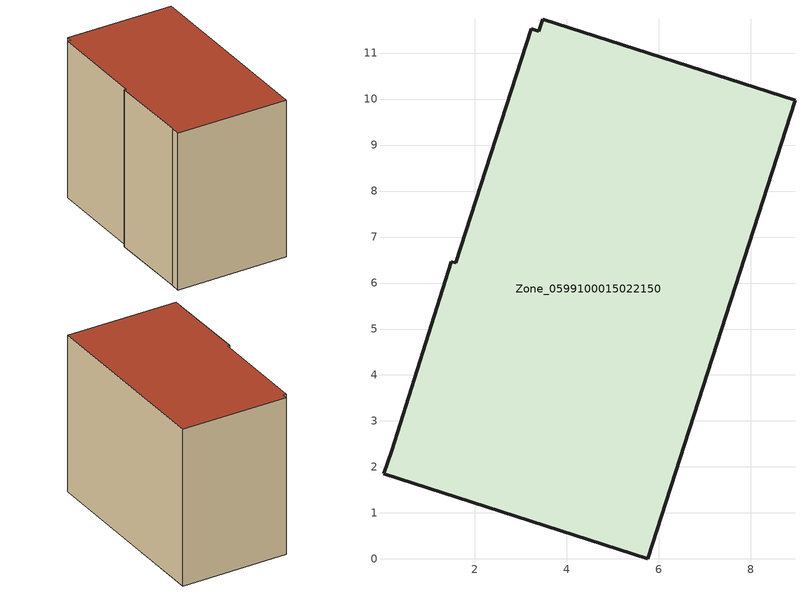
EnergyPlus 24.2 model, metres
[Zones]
Zone_0599100015022150
 floor ground (C_G): 3.48,11.74 8.96,9.97 5.76,0 0.01,1.85 0.19,2.35 1.49,6.47 1.59,6.44 3.23,11.53 3.39,11.48 z1
 wall outside (C_F): 8.96,9.97 3.48,11.74 3.39,11.48 3.23,11.53 1.59,6.44 1.49,6.47 0.19,2.35 0.01,1.85 5.76,0 8.96,9.97 z1:9.59
 roof outside (C_R): 3.39,11.48 3.23,11.53 1.59,6.44 1.49,6.47 0.19,2.35 0.01,1.85 5.76,0 8.96,9.97 3.48,11.74 z9.59
[BUILDING]
Pand.0599100015022150: North Axis=0; Terrain=City; Loads Convergence Tolerance Value=0.04; Temperature Convergence Tolerance Value=0.4; Solar Distribution=FullExterior; Maximum Number of Warmup Days=25; Minimum Number of Warmup Days=1
[Site:Location]
Rotterdam.The.Hague.AP_ZH_NLD Design_Conditions: Latitude=51.96; Longitude=4.45; Time Zone=1; Elevation=-4.5
[SITE:GROUNDTEMPERATURE:BUILDINGSURFACE]
18, 18, 18, 18, 18, 18, 18, 18, 18, 18, 18, 18
[MATERIAL] Thermal Absorptance=0.9; Solar Absorptance=0.7; Visible Absorptance=0.7
Name | Roughness | Thickness | Conductivity | Density | Specific Heat
G.TC.2006-2014 | MediumSmooth | 0.15 | 0.06 | 540 | 1210
F.TC.2006-2014 | Rough | 0.3 | 0.12 | 1920 | 840
R.TC.2006-2014 | MediumRough | 0.2 | 0.08 | 1500 | 1000
[CONSTRUCTION]
C_G: G.TC.2006-2014
C_F: F.TC.2006-2014
C_R: R.TC.2006-2014
[ZONE]
Zone_0599100015022150: Type=1; Multiplier=1; Ceiling Height=Autocalculate; Volume=Autocalculate; Floor Area=autocalculate; Part of Total Floor Area=Yes
[ZONEINFILTRATION:DESIGNFLOWRATE]
Infil_Zone_0599100015022150: Zone or ZoneList or Space or SpaceList=Zone_0599100015022150; Schedule=AlwaysOn; Design Flow Rate Calculation Method=Flow/Area; Flow Rate per Floor Area=0.0015; Constant Term Coefficient=1; Temperature Term Coefficient=0; Velocity Term Coefficient=0; Velocity Squared Term Coefficient=0
[HVACTEMPLATE:ZONE:IDEALLOADSAIRSYSTEM]
Zone_0599100015022150: Maximum Heating Supply Air Temperature=50; Minimum Cooling Supply Air Temperature=13; Maximum Heating Supply Air Humidity Ratio=0.0156; Minimum Cooling Supply Air Humidity Ratio=0.0077; Heating Limit=NoLimit; Cooling Limit=NoLimit; Dehumidification Control Type=ConstantSensibleHeatRatio; Cooling Sensible Heat Ratio=0.7; Dehumidification Setpoint=60; Humidification Control Type=None; Humidification Setpoint=30; Outdoor Air Method=None; Outdoor Air Flow Rate per Person=0.00944; Outdoor Air Flow Rate per Zone Floor Area=0; Outdoor Air Flow Rate per Zone=0; Demand Controlled Ventilation Type=None; Outdoor Air Economizer Type=NoEconomizer; Heat Recovery Type=None; Sensible Heat Recovery Effectiveness=0.7; Latent Heat Recovery Effectiveness=0.65
[ZONECONTROL:THERMOSTAT]
ThermostatControl_Zone_0599100015022150: Zone or ZoneList=Zone_0599100015022150; Control Type Schedule=DualSetpointControlType; Control 1=Thermostat_Zone_0599100015022150; Temperature Difference Between Cutout And Setpoint=0
[THERMOSTATSETPOINT:DUALSETPOINT]
Thermostat_Zone_0599100015022150: Heating Setpoint Temperature Schedule=HeatingSetpoint_Zone_0599100015022150; Cooling Setpoint Temperature Schedule=CoolingSetpoint_Zone_0599100015022150
[SCHEDULE:COMPACT]
HeatingSetpoint_Zone_0599100015022150: Through: 12/31, For: AllDays, Until: 24:00, 21
CoolingSetpoint_Zone_0599100015022150: Through: 12/31, For: AllDays, Until: 24:00, 24
DualSetpointControlType: Through: 12/31, For: AllDays, Until: 24:00, 4
AlwaysOn: Through: 12/31, For: AllDays, Until: 24:00, 1
